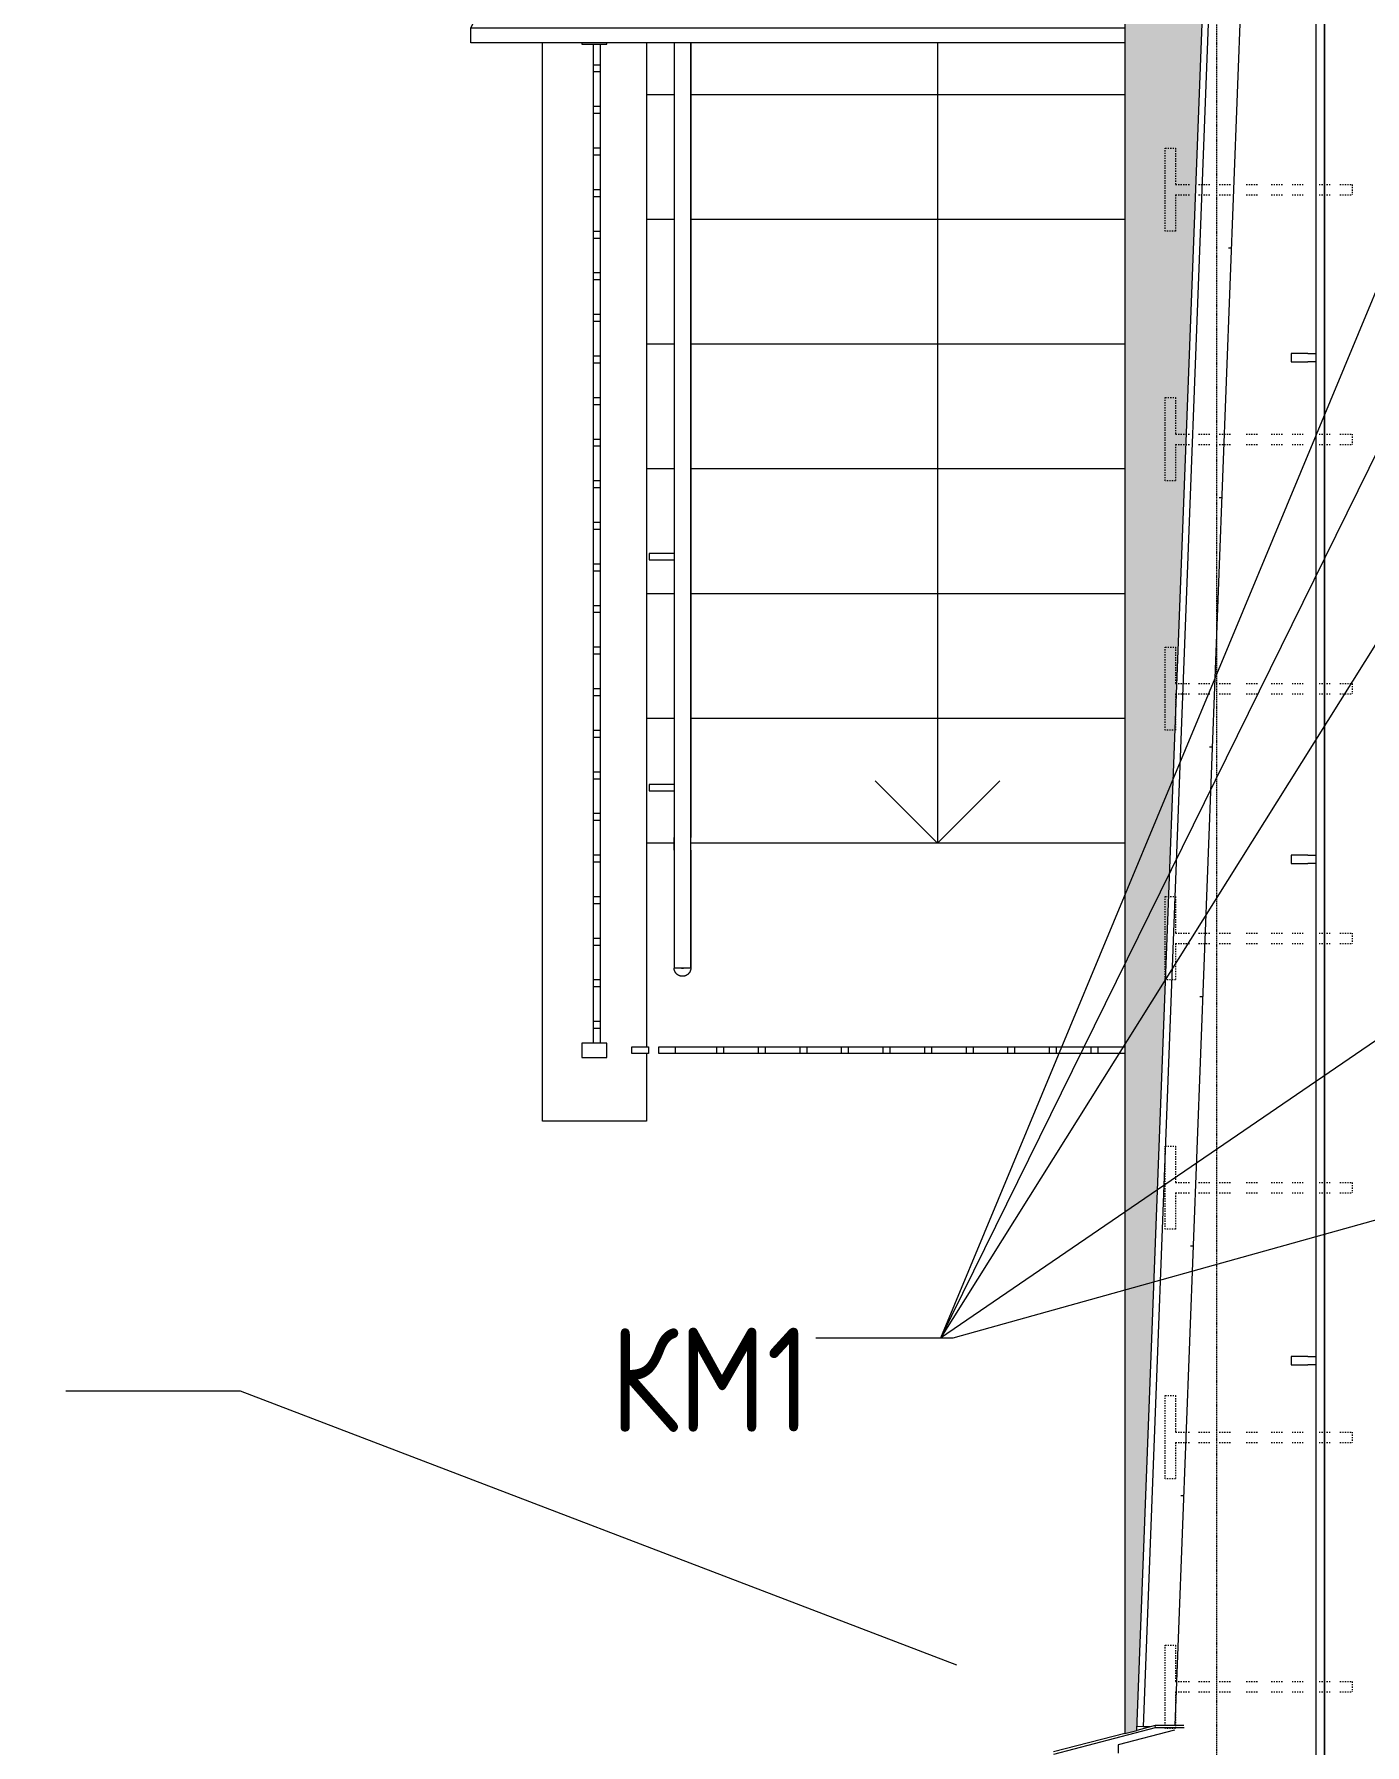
# Model space of a CAD drawing. Header units: millimetres. Extents: x -10178924 to 11692288, y -947381 to 58396.
# Drawn here: x 42409 to 45609, y -536399 to -532286 of the extents above; entities that cross this region are included whole.
import ezdxf

# ---------------------------------------------------------------- set-up
doc = ezdxf.new("R2010")
doc.units = ezdxf.units.MM
doc.linetypes.add('ADSK_Скрыто', pattern=[6, 3, -3])
doc.linetypes.add('ADSK_Штриховая_ш3 п1_5', pattern=[4.5, 3, -1.5])
for name, color, linetype, lineweight in [('Аннотация', 7, 'Continuous', 18), ('Антураж', 7, 'Continuous', 18), ('Крыша штриховка', 7, 'Continuous', 9), ('Лестницы', 7, 'Continuous', 9), ('Марки', 7, 'Continuous', 20), ('Обобщенные модели', 7, 'Continuous', 18), ('Ограждение', 7, 'Continuous', 9), ('Стены внутренние', 7, 'Continuous', 18), ('Стрелки вверх', 7, 'Continuous', 18), ('Узлы', 7, 'Continuous', 18)]:
    doc.layers.add(name, color=color, linetype=linetype, lineweight=lineweight)
doc.layers.add('Линии', color=7, linetype='Continuous', lineweight=9, true_color=0x00a600)
doc.styles.add('GOST Common_4', font='GOST_Common.ttf', dxfattribs={"width": 0.9, "height": 200})

# ---------------------------------------------------------------- blocks, each defined once
blk = doc.blocks.new('Ограждение 6 - Ограждение 1-1952564-План кровли АР')
at = {"layer": 'Ограждение'}
for p, q in [((43725.5, 32217.2), (43725.5, 32213.8)), ((43725.5, 32213.8), (43785.5, 32213.8)), ((43753.9, 32163.8), (43753.9, 32213.8)), ((43769.9, 32213.8), (43769.9, 32163.8)), ((43785.5, 32213.8), (43785.5, 32217.2)), ((43753.9, 32147.8), (43753.9, 32163.8)), ((43769.9, 32163.8), (43753.9, 32163.8)), ((43769.9, 32147.8), (43753.9, 32147.8)), ((43753.9, 32063.8), (43753.9, 32147.8)), ((43769.9, 32163.8), (43769.9, 32147.8)), ((43769.9, 32147.8), (43769.9, 32063.8)), ((43753.9, 32047.8), (43753.9, 32063.8)), ((43769.9, 32063.8), (43753.9, 32063.8)), ((43753.9, 32047.8), (43769.9, 32047.8)), ((43753.9, 31963.8), (43753.9, 32047.8)), ((43769.9, 32063.8), (43769.9, 32047.8)), ((43769.9, 32047.8), (43769.9, 31963.8)), ((43753.9, 31947.8), (43753.9, 31963.8)), ((43769.9, 31963.8), (43753.9, 31963.8)), ((43769.9, 31963.8), (43769.9, 31947.8)), ((43753.9, 31947.8), (43769.9, 31947.8)), ((43753.9, 31863.8), (43753.9, 31947.8)), ((43769.9, 31947.8), (43769.9, 31863.8)), ((43753.9, 31847.8), (43753.9, 31863.8)), ((43769.9, 31863.8), (43753.9, 31863.8)), ((43753.9, 31847.8), (43769.9, 31847.8)), ((43753.9, 31763.8), (43753.9, 31847.8)), ((43769.9, 31863.8), (43769.9, 31847.8)), ((43769.9, 31847.8), (43769.9, 31763.8)), ((43753.9, 31747.8), (43753.9, 31763.8)), ((43769.9, 31763.8), (43753.9, 31763.8)), ((43769.9, 31763.8), (43769.9, 31747.8)), ((43753.9, 31747.8), (43769.9, 31747.8)), ((43753.9, 31663.8), (43753.9, 31747.8)), ((43769.9, 31747.8), (43769.9, 31663.8)), ((43753.9, 31647.8), (43753.9, 31663.8)), ((43769.9, 31663.8), (43753.9, 31663.8)), ((43753.9, 31647.8), (43769.9, 31647.8)), ((43753.9, 31563.8), (43753.9, 31647.8)), ((43769.9, 31663.8), (43769.9, 31647.8)), ((43769.9, 31647.8), (43769.9, 31563.8)), ((43753.9, 31547.8), (43753.9, 31563.8)), ((43769.9, 31563.8), (43753.9, 31563.8)), ((43769.9, 31563.8), (43769.9, 31547.8)), ((43753.9, 31547.8), (43769.9, 31547.8)), ((43753.9, 31463.8), (43753.9, 31547.8)), ((43769.9, 31547.8), (43769.9, 31463.8)), ((43753.9, 31447.8), (43753.9, 31463.8)), ((43769.9, 31463.8), (43753.9, 31463.8)), ((43753.9, 31447.8), (43769.9, 31447.8)), ((43753.9, 31363.8), (43753.9, 31447.8)), ((43769.9, 31463.8), (43769.9, 31447.8)), ((43769.9, 31447.8), (43769.9, 31363.8)), ((43753.9, 31347.8), (43753.9, 31363.8)), ((43769.9, 31363.8), (43753.9, 31363.8)), ((43753.9, 31347.8), (43769.9, 31347.8)), ((43753.9, 31263.8), (43753.9, 31347.8)), ((43769.9, 31363.8), (43769.9, 31347.8)), ((43769.9, 31347.8), (43769.9, 31263.8)), ((43753.9, 31247.8), (43753.9, 31263.8)), ((43769.9, 31263.8), (43753.9, 31263.8)), ((43769.9, 31263.8), (43769.9, 31247.8)), ((43753.9, 31247.8), (43769.9, 31247.8)), ((43753.9, 31163.8), (43753.9, 31247.8)), ((43769.9, 31247.8), (43769.9, 31163.8)), ((43753.9, 31147.8), (43753.9, 31163.8)), ((43769.9, 31163.8), (43753.9, 31163.8)), ((43753.9, 31147.8), (43769.9, 31147.8)), ((43753.9, 31063.8), (43753.9, 31147.8)), ((43769.9, 31163.8), (43769.9, 31147.8)), ((43769.9, 31147.8), (43769.9, 31063.8)), ((43753.9, 31047.8), (43753.9, 31063.8)), ((43769.9, 31063.8), (43753.9, 31063.8)), ((43769.9, 31063.8), (43769.9, 31047.8)), ((43753.9, 31047.8), (43769.9, 31047.8)), ((43753.9, 30963.8), (43753.9, 31047.8)), ((43769.9, 31047.8), (43769.9, 30963.8)), ((43753.9, 30947.8), (43753.9, 30963.8)), ((43769.9, 30963.8), (43753.9, 30963.8)), ((43753.9, 30947.8), (43769.9, 30947.8)), ((43753.9, 30863.8), (43753.9, 30947.8)), ((43769.9, 30963.8), (43769.9, 30947.8)), ((43769.9, 30947.8), (43769.9, 30863.8)), ((43753.9, 30847.8), (43753.9, 30863.8)), ((43769.9, 30863.8), (43753.9, 30863.8)), ((43769.9, 30863.8), (43769.9, 30847.8)), ((43753.9, 30847.8), (43769.9, 30847.8)), ((43753.9, 30763.8), (43753.9, 30847.8)), ((43769.9, 30847.8), (43769.9, 30763.8)), ((43753.9, 30747.8), (43753.9, 30763.8)), ((43769.9, 30763.8), (43753.9, 30763.8)), ((43753.9, 30747.8), (43769.9, 30747.8)), ((43753.9, 30663.8), (43753.9, 30747.8)), ((43769.9, 30763.8), (43769.9, 30747.8)), ((43769.9, 30747.8), (43769.9, 30663.8)), ((43753.9, 30647.8), (43753.9, 30663.8)), ((43769.9, 30663.8), (43753.9, 30663.8)), ((43753.9, 30647.8), (43769.9, 30647.8)), ((43753.9, 30563.8), (43753.9, 30647.8)), ((43769.9, 30663.8), (43769.9, 30647.8)), ((43769.9, 30647.8), (43769.9, 30563.8)), ((43753.9, 30547.8), (43753.9, 30563.8)), ((43769.9, 30563.8), (43753.9, 30563.8)), ((43769.9, 30563.8), (43769.9, 30547.8)), ((43753.9, 30547.8), (43769.9, 30547.8)), ((43753.9, 30463.8), (43753.9, 30547.8)), ((43769.9, 30547.8), (43769.9, 30463.8)), ((43753.9, 30447.8), (43753.9, 30463.8)), ((43769.9, 30463.8), (43753.9, 30463.8)), ((43753.9, 30447.8), (43769.9, 30447.8)), ((43753.9, 30363.8), (43753.9, 30447.8)), ((43769.9, 30463.8), (43769.9, 30447.8)), ((43769.9, 30447.8), (43769.9, 30363.8)), ((43753.9, 30347.8), (43753.9, 30363.8)), ((43769.9, 30363.8), (43753.9, 30363.8)), ((43769.9, 30363.8), (43769.9, 30347.8)), ((43753.9, 30347.8), (43769.9, 30347.8)), ((43753.9, 30263.8), (43753.9, 30347.8)), ((43769.9, 30347.8), (43769.9, 30263.8)), ((43753.9, 30247.8), (43753.9, 30263.8)), ((43769.9, 30263.8), (43753.9, 30263.8)), ((43753.9, 30247.8), (43769.9, 30247.8)), ((43753.9, 30163.8), (43753.9, 30247.8)), ((43769.9, 30263.8), (43769.9, 30247.8)), ((43769.9, 30247.8), (43769.9, 30163.8)), ((43753.9, 30147.8), (43753.9, 30163.8)), ((43769.9, 30163.8), (43753.9, 30163.8)), ((43769.9, 30163.8), (43769.9, 30147.8)), ((43753.9, 30147.8), (43769.9, 30147.8)), ((43753.9, 30063.8), (43753.9, 30147.8)), ((43769.9, 30147.8), (43769.9, 30063.8)), ((43753.9, 30047.8), (43753.9, 30063.8)), ((43769.9, 30063.8), (43753.9, 30063.8)), ((43753.9, 30047.8), (43769.9, 30047.8)), ((43753.9, 29963.8), (43753.9, 30047.8)), ((43769.9, 30063.8), (43769.9, 30047.8)), ((43769.9, 30047.8), (43769.9, 29963.8)), ((43753.9, 29947.8), (43753.9, 29963.8)), ((43769.9, 29963.8), (43753.9, 29963.8)), ((43753.9, 29947.8), (43769.9, 29947.8)), ((43753.9, 29863.8), (43753.9, 29947.8)), ((43769.9, 29963.8), (43769.9, 29947.8)), ((43769.9, 29947.8), (43769.9, 29863.8)), ((43753.9, 29847.8), (43753.9, 29863.8)), ((43769.9, 29863.8), (43753.9, 29863.8)), ((43769.9, 29863.8), (43769.9, 29847.8)), ((43753.9, 29847.8), (43769.9, 29847.8)), ((43753.9, 29811.6), (43753.9, 29847.8)), ((43769.9, 29847.8), (43769.9, 29811.6)), ((43725.5, 29811.6), (43725.5, 29777.2)), ((43785.5, 29811.6), (43725.5, 29811.6)), ((43785.5, 29777.2), (43785.5, 29811.6)), ((43845.9, 29802.6), (43885.9, 29802.6)), ((43845.9, 29786.6), (43845.9, 29802.6)), ((43885.9, 29786.6), (43845.9, 29786.6)), ((43885.9, 29802.6), (43885.9, 29786.6)), ((43910.5, 29802.6), (43950.5, 29802.6)), ((43910.5, 29786.6), (43910.5, 29802.6)), ((43950.5, 29786.6), (43910.5, 29786.6)), ((43950.5, 29802.6), (43950.5, 29786.6)), ((43950.5, 29802.6), (44050.5, 29802.6)), ((44050.5, 29786.6), (43950.5, 29786.6)), ((44050.5, 29802.6), (44066.5, 29802.6)), ((44050.5, 29786.6), (44050.5, 29802.6)), ((44066.5, 29786.6), (44050.5, 29786.6)), ((44066.5, 29802.6), (44066.5, 29786.6)), ((44066.5, 29802.6), (44150.5, 29802.6)), ((44150.5, 29786.6), (44066.5, 29786.6)), ((44150.5, 29802.6), (44166.5, 29802.6)), ((44150.5, 29786.6), (44150.5, 29802.6)), ((44166.5, 29786.6), (44150.5, 29786.6)), ((44166.5, 29802.6), (44166.5, 29786.6)), ((44166.5, 29802.6), (44250.5, 29802.6)), ((44250.5, 29786.6), (44166.5, 29786.6)), ((44250.5, 29802.6), (44266.5, 29802.6)), ((44250.5, 29786.6), (44250.5, 29802.6)), ((44266.5, 29786.6), (44250.5, 29786.6)), ((44266.5, 29802.6), (44266.5, 29786.6)), ((44266.5, 29802.6), (44350.5, 29802.6)), ((44350.5, 29786.6), (44266.5, 29786.6)), ((44350.5, 29802.6), (44366.5, 29802.6)), ((44350.5, 29786.6), (44350.5, 29802.6)), ((44366.5, 29786.6), (44350.5, 29786.6)), ((44366.5, 29802.6), (44366.5, 29786.6)), ((44366.5, 29802.6), (44450.5, 29802.6)), ((44450.5, 29786.6), (44366.5, 29786.6)), ((44450.5, 29802.6), (44466.5, 29802.6)), ((44450.5, 29786.6), (44450.5, 29802.6)), ((44466.5, 29786.6), (44450.5, 29786.6)), ((44466.5, 29802.6), (44466.5, 29786.6)), ((44466.5, 29802.6), (44550.5, 29802.6)), ((44550.5, 29786.6), (44466.5, 29786.6)), ((44550.5, 29802.6), (44566.5, 29802.6)), ((44550.5, 29786.6), (44550.5, 29802.6)), ((44566.5, 29786.6), (44550.5, 29786.6)), ((44566.5, 29802.6), (44566.5, 29786.6)), ((44566.5, 29802.6), (44650.5, 29802.6)), ((44650.5, 29786.6), (44566.5, 29786.6)), ((44650.5, 29802.6), (44666.5, 29802.6)), ((44650.5, 29786.6), (44650.5, 29802.6)), ((44666.5, 29786.6), (44650.5, 29786.6)), ((44666.5, 29802.6), (44666.5, 29786.6)), ((44666.5, 29802.6), (44750.5, 29802.6)), ((44750.5, 29786.6), (44666.5, 29786.6)), ((44750.5, 29802.6), (44766.5, 29802.6)), ((44750.5, 29786.6), (44750.5, 29802.6)), ((44766.5, 29786.6), (44750.5, 29786.6)), ((44766.5, 29802.6), (44766.5, 29786.6)), ((44766.5, 29802.6), (44850.5, 29802.6)), ((44850.5, 29786.6), (44766.5, 29786.6)), ((44850.5, 29802.6), (44866.5, 29802.6)), ((44850.5, 29786.6), (44850.5, 29802.6)), ((44866.5, 29786.6), (44850.5, 29786.6)), ((44866.5, 29802.6), (44866.5, 29786.6)), ((44866.5, 29802.6), (44950.5, 29802.6)), ((44950.5, 29786.6), (44866.5, 29786.6)), ((44950.5, 29802.6), (44966.5, 29802.6)), ((44950.5, 29786.6), (44950.5, 29802.6)), ((44966.5, 29786.6), (44950.5, 29786.6)), ((44966.5, 29802.6), (44966.5, 29786.6)), ((44966.5, 29802.6), (45031.9, 29802.6)), ((45031.9, 29786.6), (44966.5, 29786.6)), ((43725.5, 29777.2), (43785.5, 29777.2))]:
    blk.add_line(p, q, dxfattribs=at)
blk = doc.blocks.new('Ограждение - 20 доп поручень 300-1864261-План кровли АР')
at = {"layer": 'Ограждение'}
for p, q in [((-60, 10), (-40, 10)), ((-60, 10), (-60, -10)), ((0, 10), (-40, 10)), ((0, -10), (0, 10)), ((-40, -10), (-60, -10)), ((-40, -10), (0, -10))]:
    blk.add_line(p, q, dxfattribs=at)
blk = doc.blocks.new('Ограждение - Ограждение-2940136-План кровли АР')
at = {"rotation": 180}
for p in [(45431.9, 31460.5), (45431.9, 30254.2), (45431.9, 29048)]:
    blk.add_blockref('Ограждение - 20 доп поручень 300-1864261-План кровли АР', p, dxfattribs=at)
blk = doc.blocks.new('Тип верхнего поручня - Верхний поручень_Внутренний_-2940138-План кровли АР')
at = {"layer": 'Ограждение'}
for p, q in [((45491.9, 20538.2), (45491.9, 38698.2)), ((45511.9, 38698.2), (45511.9, 20528.2))]:
    blk.add_line(p, q, dxfattribs=at)
blk = doc.blocks.new('Тип верхнего поручня - Верхний поручень_Внутренний_-V31-План кровли АР')
at = {"layer": 'Ограждение'}
for p, q in [((45491.9, 20538.2), (45491.9, 38698.2)), ((45511.9, 20528.2), (45511.9, 38698.2))]:
    blk.add_line(p, q, dxfattribs=at)
blk = doc.blocks.new('Roof Cladding - 333x50mm 2-V66-План кровли АР')
at = {"layer": 'Обобщенные модели'}
for p, q in [((43458.9, 32717.3), (43458.9, 32752.3)), ((43458.9, 32752.3), (45031.9, 32752.3)), ((43461.1, 32766.3), (43462.1, 32772.3)), ((43462.1, 32772.3), (45031.9, 32772.3)), ((43466.5, 32700.3), (43458.9, 32717.3)), ((43458.9, 32717.3), (45031.9, 32717.3)), ((43466.5, 32602.6), (43466.5, 32700.3)), ((45031.9, 32700.3), (43466.5, 32700.3)), ((43458.9, 32585.6), (43466.5, 32602.6)), ((43458.9, 32550.6), (43458.9, 32585.6)), ((45031.9, 32585.6), (43458.9, 32585.6)), ((45031.9, 32602.6), (43466.5, 32602.6)), ((43466.5, 32533.6), (43458.9, 32550.6)), ((45031.9, 32550.6), (43458.9, 32550.6)), ((43466.5, 32435.9), (43466.5, 32533.6)), ((45031.9, 32533.6), (43466.5, 32533.6)), ((43458.9, 32418.9), (43466.5, 32435.9)), ((43458.9, 32383.9), (43458.9, 32418.9)), ((45031.9, 32418.9), (43458.9, 32418.9)), ((45031.9, 32435.9), (43466.5, 32435.9)), ((43466.5, 32366.9), (43458.9, 32383.9)), ((45031.9, 32383.9), (43458.9, 32383.9)), ((43466.5, 32269.2), (43466.5, 32366.9)), ((45031.9, 32366.9), (43466.5, 32366.9)), ((43458.9, 32252.2), (43466.5, 32269.2)), ((43458.9, 32217.2), (43458.9, 32252.2)), ((45031.9, 32252.2), (43458.9, 32252.2)), ((45031.9, 32269.2), (43466.5, 32269.2)), ((45031.9, 32217.2), (43458.9, 32217.2))]:
    blk.add_line(p, q, dxfattribs=at)
blk = doc.blocks.new('Антураж 5 - Антураж 5-5657084-План кровли АР')
at = {"layer": 'Антураж'}
for p, q in [((45361.3, 35643.1), (45075.8, 28167.7)), ((45437, 35643.1), (45151.7, 28170.7)), ((45031.9, 28151.9), (44860.1, 28107.3)), ((44861.2, 28102.4), (45105.3, 28165.8)), ((45151.2, 28159.8), (45015.8, 28124.6)), ((45104.3, 28170.7), (45060.5, 28159.3)), ((45075.8, 28167.7), (45060.9, 28168.5)), ((45092.9, 28167.7), (45075.8, 28167.7)), ((45173.5, 28170.7), (45104.3, 28170.7)), ((45105.3, 28165.8), (45104.3, 28170.7)), ((45105.3, 28165.8), (45174.5, 28165.8)), ((45015.8, 28124.6), (45015.8, 28104.8))]:
    blk.add_line(p, q, dxfattribs=at)
blk = doc.blocks.new('Тип перил - Перила_Внутренний_-6957739-План кровли АР')
at = {"layer": 'Ограждение'}
for p, q in [((43947.7, 32217.2), (43947.7, 30293.8)), ((43987.7, 30293.8), (43987.7, 32217.2)), ((43947.7, 30275.6), (43947.7, 29992.5)), ((43987.7, 29992.5), (43987.7, 30275.6)), ((43965.4, 29992.5), (43970, 29992.5))]:
    blk.add_line(p, q, dxfattribs=at)
at = {"layer": 'Ограждение', "flags": 128}
for points in [[(43947.7, 30293.8), (43947.7, 30292.8), (43947.7, 30291.9), (43947.7, 30290.8), (43947.7, 30289.8), (43947.7, 30288.7), (43947.7, 30287.6), (43947.7, 30286.5), (43947.7, 30285.4), (43947.7, 30284.3), (43947.7, 30283.1), (43947.7, 30281.9), (43947.7, 30280.8), (43947.7, 30279.6), (43947.7, 30278.4), (43947.7, 30277.2), (43947.7, 30276), (43947.7, 30275.6)], [(43987.7, 30275.6), (43987.7, 30276.8), (43987.7, 30278), (43987.7, 30279.2), (43987.7, 30280.3), (43987.7, 30281.5), (43987.7, 30282.7), (43987.7, 30283.9), (43987.7, 30285), (43987.7, 30286.1), (43987.7, 30287.2), (43987.7, 30288.3), (43987.7, 30289.4), (43987.7, 30290.5), (43987.7, 30291.5), (43987.7, 30292.5), (43987.7, 30293.5), (43987.7, 30293.8)]]:
    blk.add_lwpolyline(points, dxfattribs=at)
blk = doc.blocks.new('Тип перил - D40-16087-План кровли АР')
at = {"layer": 'Ограждение', "flags": 128}
for points in [[(0, 20), (0.8, 20), (1.6, 19.9), (2.4, 19.9), (3.2, 19.7), (4, 19.6), (4.8, 19.4), (5.5, 19.2), (6.3, 19), (7, 18.7), (7.8, 18.4), (8.5, 18.1), (9.2, 17.7), (9.9, 17.4), (10.6, 16.9), (11.3, 16.5), (11.9, 16), (12.6, 15.6), (13.2, 15), (13.8, 14.5), (14.3, 13.9), (14.9, 13.3), (15.4, 12.7), (15.9, 12.1), (16.4, 11.5), (16.8, 10.8), (17.2, 10.1), (17.6, 9.4), (18, 8.7), (18.3, 8), (18.6, 7.2), (18.9, 6.5), (19.2, 5.7), (19.4, 5), (19.6, 4.2), (19.7, 3.4), (19.8, 2.6), (19.9, 1.8), (20, 1), (20, 0.2), (20, 0)], [(20, 0), (20, -0.8), (19.9, -1.6), (19.9, -2.4), (19.7, -3.2), (19.6, -4), (19.4, -4.8), (19.2, -5.5), (19, -6.3), (18.7, -7), (18.4, -7.8), (18.1, -8.5), (17.7, -9.2), (17.4, -9.9), (16.9, -10.6), (16.5, -11.3), (16, -11.9), (15.6, -12.6), (15, -13.2), (14.5, -13.8), (13.9, -14.3), (13.3, -14.9), (12.7, -15.4), (12.1, -15.9), (11.5, -16.4), (10.8, -16.8), (10.1, -17.2), (9.4, -17.6), (8.7, -18), (8, -18.3), (7.2, -18.6), (6.5, -18.9), (5.7, -19.2), (5, -19.4), (4.2, -19.6), (3.4, -19.7), (2.6, -19.8), (1.8, -19.9), (1, -20), (0.2, -20), (0, -20)]]:
    blk.add_lwpolyline(points, dxfattribs=at)
blk = doc.blocks.new('Тип перил - Перила_Внутренний_-V102-План кровли АР')
at = {"layer": 'Ограждение'}
for p, q in [((43947.7, 32217.2), (43947.7, 30306)), ((43987.7, 32217.2), (43987.7, 30306)), ((43947.7, 30275.6), (43947.7, 30306)), ((43947.7, 30275.6), (43947.7, 29992.5)), ((43987.7, 30275.6), (43987.7, 30306)), ((43987.7, 30275.6), (43987.7, 29992.5)), ((43987.7, 29992.5), (43947.7, 29992.5))]:
    blk.add_line(p, q, dxfattribs=at)
blk = doc.blocks.new('ADSK_Ограждение_Опоры_Г_образная - D15 высота60 консоль80-16089-План кровли АР')
at = {"layer": 'Ограждение'}
for p, q in [((-7.5, 80), (-7.5, 20)), ((0, 80), (-7.5, 80)), ((7.5, 80), (0, 80)), ((7.5, 20), (7.5, 80))]:
    blk.add_line(p, q, dxfattribs=at)
blk = doc.blocks.new('Кровля')
at = {"layer": 'Крыша штриховка'}
h = blk.add_hatch(dxfattribs=at)
h.set_pattern_fill('FP_26', color=256, style=0, pattern_type=2)
h.set_pattern_definition([(0, (10149.95, 0), (0, 600), [])])
h.paths.add_polyline_path([(50445.1, 13616.2), (50445.1, 28998.9), (50422.8, 28998.9), (50422.8, 13648.2)])
h.paths.add_polyline_path([(50337, 13771), (50337, 28998.9), (50104.5, 28998.9), (50104.5, 30398.9), (50337, 30398.9), (50337, 38618.7), (50388.4, 38618.7), (46293.6, 42523), (46410, 39476.8), (47180.4, 39476.3), (47182.9, 39472.4), (47182.9, 39450.4), (47178.5, 39446.8), (47050.3, 39446.8), (47050.3, 39023), (47027.3, 39023), (47027.3, 39446.8), (46694.4, 39446.8), (46694.4, 39023), (46671.4, 39023), (46671.4, 39446.8), (46411.1, 39446.8), (46427.3, 39022.4), (47180.4, 39021.9), (47182.9, 39018.8), (47182.9, 38996), (47178.5, 38992.4), (46428.5, 38992.4), (46446.3, 38524.7), (47985.3, 38524.7), (47985.3, 39444.6), (48379.4, 39444.6), (48379.4, 38524.7), (48641.7, 38524.7), (48641.7, 39444.6), (49035.8, 39444.6), (49035.8, 38044.6), (48823.1, 38044.6), (48822.4, 34256), (47001.5, 34256), (47001.5, 32933.2), (46607.4, 32933.2), (46607.4, 34256), (46503.4, 34256), (46437.7, 32535), (49329.1, 32535), (49329.1, 30515), (46394.7, 30515), (46394.7, 29513.3), (46322.3, 29513.3), (46310.1, 29195.8), (46545.3, 29195.8), (46545.3, 30398.9), (46939.5, 30398.9), (46939.5, 29195.8), (47156.4, 29195.8), (47156.4, 30398.9), (47550.5, 30398.9), (47550.5, 29195.8), (47804.3, 29195.8), (47804.3, 30398.9), (48198.4, 30398.9), (48198.4, 29195.8), (48419.1, 29195.8), (48419.1, 30398.9), (48813.2, 30398.9), (48813.2, 29195.8), (49072.1, 29195.8), (49072.1, 30332), (49466.2, 30332), (49466.2, 28932), (49153.6, 28932), (49152.9, 22099.5), (46490.2, 22099.5), (46599.2, 19245.6), (46596.8, 19245.6), (46510.4, 19250.8), (50313.4, 13804.7)])
h.paths.add_polyline_path([(48169.6, 20770), (47066.7, 20770), (47066.7, 21869.8), (48169.6, 21869.8), (48169.6, 21282)])
h.paths.add_polyline_path([(45420, 20812.3), (45151, 27843.9), (45104.3, 27843.9), (45060.3, 27854.9), (45060.9, 27840.8), (45078.7, 27841.6), (45145.1, 27841.4), (45413.2, 20822), (45419.2, 20813.5)])
h.paths.add_polyline_path([(50196.7, 21550.5), (48565.6, 21551), (48562.4, 21554.9), (48560.5, 21561.6), (48560.5, 21569.4), (48562.4, 21576.1), (48565.6, 21580), (48567.4, 21580.5), (48628.5, 21580.5), (48628.5, 22005), (48565.6, 22005.5), (48562.4, 22009.3), (48560.5, 22016.1), (48560.5, 22023.8), (48562.4, 22030.6), (48565.6, 22034.4), (48567.4, 22035), (50203.6, 22034.4), (50206.8, 22030.6), (50208.9, 22019.9), (50206.8, 22009.3), (50201.7, 22005), (50073.5, 22005), (50073.5, 21581.1), (50050.5, 21581.1), (50050.5, 22005), (49717.6, 22005), (49717.6, 21581.1), (49694.6, 21581.1), (49694.6, 22005), (49361.8, 22005), (49361.8, 21581.1), (49338.8, 21581.1), (49338.8, 22005), (49005.9, 22005), (49005.9, 21582), (48982.9, 21582), (48982.9, 22005), (48651.5, 22005), (48651.5, 21580.5), (50203.6, 21580), (50206.8, 21576.1), (50208.9, 21565.5), (50206.8, 21554.9), (50201.7, 21550.5), (50198.1, 21550.5)])
h.paths.add_polyline_path([(49415.1, 26660), (49410.9, 26660.4), (49410.9, 28046.6), (50279.6, 28046.6), (50279.6, 26660), (49776.5, 26660)])
h.paths.add_polyline_path([(45060.5, 28159.3), (45092.9, 28167.7), (45060.9, 28168.5), (45060.5, 28159.8)])
h.paths.add_polyline_path([(45151.7, 28170.7), (45437, 35643.4), (45286.9, 39575.5), (45286.9, 39545), (45281.6, 39545), (45430.6, 35643.1), (45145.3, 28170.7), (45151.2, 28170.7)])
h.paths.add_polyline_path([(49946, 28932), (49704.7, 28932), (49704.7, 30332), (50098.9, 30332), (50098.9, 28932), (49957.1, 28932)])
h.paths.add_polyline_path([(50445.1, 30398.9), (50445.1, 38564.7), (50422.8, 38586), (50422.8, 30398.9)])
h.paths.add_polyline_path([(46381.9, 30913.3), (46381.9, 30914), (46380.2, 30913.3)])
h.paths.add_polyline_path([(47558.2, 32831.5), (47284.6, 32831.5), (47284.6, 34030), (48477.1, 34030), (48477.1, 32831.5), (47608.3, 32831.5)])
h.paths.add_polyline_path([(45060.9, 37345), (45281.3, 37345), (45252.7, 38095), (45031.9, 38095), (45031.9, 37345)])
h.paths.add_polyline_path([(47763.1, 38544.6), (47398.4, 38544.6), (47398.4, 39944.6), (47792.5, 39944.6), (47792.5, 38544.6), (47764.8, 38544.6)])
h.paths.add_polyline_path([(45281.2, 39595), (45286.1, 39595), (45151.1, 43118.1), (45145.2, 43117.9), (45279.7, 39595)])
h.paths.add_polyline_path([(45067.7, 43118), (45078.7, 43118.4), (45103, 43118.4), (45067.3, 43127.7), (45067.6, 43118.1)])
h.paths.add_polyline_path([(45176.8, 43440.6), (45181.9, 43442), (45215.3, 43551.1), (45209.9, 43556.2), (45175.9, 43444.9), (45176.5, 43442)])
at = {"layer": 'Узлы', "true_color": 0xffffff}
h = blk.add_hatch(color=7, dxfattribs=at)
h.paths.add_polyline_path([(41826.4, -521.9), (49650.9, -521.9), (49650.9, 475.1), (49562.8, 474), (49503.2, -470.6), (45149.2, -323.1), (41142.1, -458.2), (41079.8, -77.1), (41079.8, -521.9), (41465, -521.9)])
h.paths.add_polyline_path([(-453.6, -388.9), (8078.1, -388.9), (8077.3, -26.3), (7973.5, -276.8), (3655.9, -146.8), (-674.6, -298.6), (-736.9, 259.3), (-736.9, -388.9)])
h.paths.add_polyline_path([(41079.8, 177.9), (41097.9, 182.8), (41188.3, 1719.8), (35856.5, 1526.9), (35850.1, 1488.2), (41079.8, 1488.2), (41079.8, 182)])
h.paths.add_polyline_path([(8078.1, 312.2), (8078.1, 1488.2), (12889.9, 1488.2), (12882.6, 1527), (8005.2, 1701.9), (8062.3, 316.3)])
h.paths.add_polyline_path([(-736.9, 502.7), (-468.8, 8048.7), (-6523.1, 7837.4), (-6529.6, 7798.6), (-736.9, 7798.6), (-736.9, 522.8)])
h.paths.add_polyline_path([(49650.9, 797.5), (49650.9, 7859.4), (55891.9, 7859.4), (55891.9, 8470.8), (55881.1, 8467.5), (55687, 7999.8), (49350.5, 8221), (49618.7, 803.5), (49632.8, 802.6), (49650.1, 797.7)])
h.paths.add_polyline_path([(16530.7, 1488.2), (35571.8, 1488.2), (35566.4, 1520.3), (29060, 1756.5), (29059.6, 1633.4), (19380, 1633.4), (19380, 1744.1), (13174.7, 1526.9), (13168.2, 1488.2), (15807.9, 1488.2)])
h.paths.add_polyline_path([(-7227.8, 7798.6), (-6807.9, 7798.6), (-6813, 7829.1), (-7122.5, 7899.2), (-6947.6, 14171.4), (-7182.5, 20168.5), (-7227.8, 20180.1), (-7227.8, 7899.2)])
h.paths.add_polyline_path([(55891.9, 8773.7), (55891.9, 16804.8), (55861.4, 16796.7), (55713, 12784.8), (55861.2, 8781.6), (55864.6, 8780.7)])
h.paths.add_polyline_path([(24355.3, 13320.2), (32597, 13639), (32606.4, 13678.1), (16107.8, 13678.1), (16117.8, 13638.2), (24355.3, 13320.2)])
h.paths.add_polyline_path([(10664.9, 13409.4), (15825, 13609.8), (15841.3, 13678.1), (11105, 13678.1), (11105, 21012.5), (10508.5, 21012), (10529.1, 20925.4), (10923.6, 20798), (10667.1, 13472.9)])
h.paths.add_polyline_path([(38181.7, 13414.1), (37897.5, 20847.2), (38471.4, 21009.5), (38481.1, 21051.3), (37706.7, 21051.3), (37706.7, 13678.1), (32878, 13678.1), (32887.7, 13637.6), (38174.9, 13414.4)])
h.paths.add_polyline_path([(55891.9, 17107.6), (55891.9, 32796.3), (55861.3, 32788.2), (55572.3, 24949.4), (55861.2, 17115.6), (55864.6, 17114.7)])
h.paths.add_polyline_path([(-7227.8, 20474.6), (-7182.8, 20486.1), (-6960.1, 26174.2), (-7182.6, 31854.5), (-7227.8, 31866), (-7227.8, 20478.7)])
h.paths.add_polyline_path([(45338.1, 20583.1), (45060.3, 27855.3), (45031.9, 27862.7), (45031.9, 21051.3), (38748.9, 21051.3), (38758.7, 21008.8), (45143.6, 20595.7)])
h.paths.add_polyline_path([(3392.9, 20705.4), (10228.7, 20955.9), (10241.6, 21012.5), (3737.3, 21012.5), (3737.3, 28192.7), (3693.8, 28181.5), (3395.2, 20761.3)])
h.paths.add_polyline_path([(45031.9, 28151.9), (45060.5, 28159.8), (45349.7, 35731.9), (45288.1, 37345), (45031.9, 37345), (45031.9, 28159.8)])
h.paths.add_polyline_path([(3737.3, 28469.4), (3737.3, 42947.5), (3702.4, 42938.6), (3419.3, 35707.7), (3702.4, 28478.4), (3736.8, 28469.6)])
h.paths.add_polyline_path([(-7227.8, 32160.5), (-7192.2, 32169.6), (-7003.4, 37563.7), (-7192, 42951.9), (-7227.8, 42961.1), (-7227.8, 32164.6)])
h.paths.add_polyline_path([(55891.9, 33099.2), (55891.9, 43246.9), (55860, 43238.6), (55675.4, 38159.5), (55861.2, 33107.2), (55864.6, 33106.3)])
h.paths.add_polyline_path([(45071.8, 38095), (45259.5, 38095), (45067.3, 43127.7), (45031.9, 43136.9), (45031.9, 38095), (45070, 38095)])
h.paths.add_polyline_path([(3737.3, 43224.3), (3737.3, 43716.6), (-7227.8, 43716.6), (-7227.8, 43255.6), (-7191.7, 43264.8), (-7067.6, 43609), (-1846.2, 43421.7), (3578, 43616.1), (3702.1, 43233.3), (3736.9, 43224.4)])
h.paths.add_polyline_path([(45031.9, 43426.1), (45104.3, 43444.9), (45207, 43781.1), (50463, 43599.1), (55714, 43781), (55835.6, 43550.7), (55891.9, 43536.1), (55891.9, 43898.8), (45031.9, 43898.8), (45031.9, 43440)])
at = {"layer": 'Аннотация', "lineweight": 9}
for p, q in [((42484.5, 28974.9), (42484.7, 28974.9)), ((42904.5, 28974.9), (42484.5, 28974.9)), ((44627.6, 28316), (42904.5, 28974.9))]:
    blk.add_line(p, q, dxfattribs=at)
at = {"layer": 'Лестницы'}
for p, q in [((43947.7, 32092.5), (43880.8, 32092.5)), ((43947.7, 32092.5), (43880.8, 32092.5)), ((45031.9, 32092.5), (43987.7, 32092.5)), ((45031.9, 32092.5), (43987.7, 32092.5)), ((43947.7, 31792.5), (43880.8, 31792.5)), ((43947.7, 31792.5), (43880.8, 31792.5)), ((45031.9, 31792.5), (43987.7, 31792.5)), ((45031.9, 31792.5), (43987.7, 31792.5)), ((43947.7, 31492.5), (43880.8, 31492.5)), ((43947.7, 31492.5), (43880.8, 31492.5)), ((45031.9, 31492.5), (43987.7, 31492.5)), ((45031.9, 31492.5), (43987.7, 31492.5)), ((43947.7, 31192.5), (43880.8, 31192.5)), ((43947.7, 31192.5), (43880.8, 31192.5)), ((45031.9, 31192.5), (43987.7, 31192.5)), ((45031.9, 31192.5), (43987.7, 31192.5)), ((43947.7, 30892.5), (43880.8, 30892.5)), ((43947.7, 30892.5), (43880.8, 30892.5)), ((45031.9, 30892.5), (43987.7, 30892.5)), ((45031.9, 30892.5), (43987.7, 30892.5)), ((43947.7, 30592.5), (43880.8, 30592.5)), ((43947.7, 30592.5), (43880.8, 30592.5)), ((45031.9, 30592.5), (43987.7, 30592.5)), ((45031.9, 30592.5), (43987.7, 30592.5)), ((43948.3, 30292.5), (43880.8, 30292.5)), ((45031.9, 30292.5), (43987.6, 30292.5))]:
    blk.add_line(p, q, dxfattribs=at)
at = {"layer": 'Линии', "color": 7, "linetype": 'ADSK_Штриховая_ш3 п1_5'}
blk.add_line((45251.9, 43658.8), (45251.9, 20781.3), dxfattribs=at)
at = {"layer": 'Линии', "color": 7}
for p, q in [((45031.9, 37345), (45031.9, 28151.9)), ((45060.5, 28159.3), (45349.7, 35731.9)), ((45031.9, 28151.9), (45060.5, 28159.3))]:
    blk.add_line(p, q, dxfattribs=at)
at = {"layer": 'Линии', "color": 7, "linetype": 'ADSK_Скрыто'}
for p, q in [((45128.7, 31764.1), (45128.7, 31964.1)), ((45128.7, 31964.1), (45153.7, 31964.1)), ((45153.7, 31964.1), (45153.7, 31876.6)), ((45153.7, 31876.6), (45188.7, 31876.6)), ((45153.7, 31851.6), (45153.7, 31764.1)), ((45153.7, 31851.6), (45188.7, 31851.6)), ((45208.7, 31876.6), (45238.7, 31876.6)), ((45208.7, 31851.6), (45238.7, 31851.6)), ((45258.7, 31876.6), (45288.7, 31876.6)), ((45258.7, 31851.6), (45288.7, 31851.6)), ((45323.7, 31876.6), (45353.7, 31876.6)), ((45323.7, 31851.6), (45353.7, 31851.6)), ((45383.7, 31876.6), (45413.7, 31876.6)), ((45383.7, 31851.6), (45413.7, 31851.6)), ((45433.7, 31876.6), (45463.7, 31876.6)), ((45433.7, 31851.6), (45463.7, 31851.6)), ((45498.7, 31876.6), (45528.7, 31876.6)), ((45498.7, 31851.6), (45528.7, 31851.6)), ((45548.7, 31876.6), (45578.7, 31876.6)), ((45548.7, 31851.6), (45578.7, 31851.6)), ((45578.7, 31876.6), (45578.7, 31851.6)), ((45153.7, 31764.1), (45128.7, 31764.1)), ((45128.7, 31164.1), (45128.7, 31364.1)), ((45128.7, 31364.1), (45153.7, 31364.1)), ((45153.7, 31364.1), (45153.7, 31276.6)), ((45153.7, 31276.6), (45188.7, 31276.6)), ((45208.7, 31276.6), (45238.7, 31276.6)), ((45258.7, 31276.6), (45288.7, 31276.6)), ((45323.7, 31276.6), (45353.7, 31276.6)), ((45383.7, 31276.6), (45413.7, 31276.6)), ((45433.7, 31276.6), (45463.7, 31276.6)), ((45498.7, 31276.6), (45528.7, 31276.6)), ((45548.7, 31276.6), (45578.7, 31276.6)), ((45578.7, 31276.6), (45578.7, 31251.6)), ((45153.7, 31251.6), (45153.7, 31164.1)), ((45153.7, 31251.6), (45188.7, 31251.6)), ((45208.7, 31251.6), (45238.7, 31251.6)), ((45258.7, 31251.6), (45288.7, 31251.6)), ((45323.7, 31251.6), (45353.7, 31251.6)), ((45383.7, 31251.6), (45413.7, 31251.6)), ((45433.7, 31251.6), (45463.7, 31251.6)), ((45498.7, 31251.6), (45528.7, 31251.6)), ((45548.7, 31251.6), (45578.7, 31251.6)), ((45153.7, 31164.1), (45128.7, 31164.1)), ((45128.7, 30564.1), (45128.7, 30764.1)), ((45128.7, 30764.1), (45153.7, 30764.1)), ((45153.7, 30764.1), (45153.7, 30676.6)), ((45153.7, 30676.6), (45188.7, 30676.6)), ((45153.7, 30651.6), (45153.7, 30564.1)), ((45153.7, 30651.6), (45188.7, 30651.6)), ((45208.7, 30676.6), (45238.7, 30676.6)), ((45208.7, 30651.6), (45238.7, 30651.6)), ((45258.7, 30676.6), (45288.7, 30676.6)), ((45258.7, 30651.6), (45288.7, 30651.6)), ((45323.7, 30676.6), (45353.7, 30676.6)), ((45323.7, 30651.6), (45353.7, 30651.6)), ((45383.7, 30676.6), (45413.7, 30676.6)), ((45383.7, 30651.6), (45413.7, 30651.6)), ((45433.7, 30676.6), (45463.7, 30676.6)), ((45433.7, 30651.6), (45463.7, 30651.6)), ((45498.7, 30676.6), (45528.7, 30676.6)), ((45498.7, 30651.6), (45528.7, 30651.6)), ((45548.7, 30676.6), (45578.7, 30676.6)), ((45548.7, 30651.6), (45578.7, 30651.6)), ((45578.7, 30676.6), (45578.7, 30651.6)), ((45153.7, 30564.1), (45128.7, 30564.1)), ((45128.7, 29964.1), (45128.7, 30164.1)), ((45128.7, 30164.1), (45153.7, 30164.1)), ((45153.7, 30164.1), (45153.7, 30076.6)), ((45153.7, 30076.6), (45188.7, 30076.6)), ((45208.7, 30076.6), (45238.7, 30076.6)), ((45258.7, 30076.6), (45288.7, 30076.6)), ((45323.7, 30076.6), (45353.7, 30076.6)), ((45383.7, 30076.6), (45413.7, 30076.6)), ((45433.7, 30076.6), (45463.7, 30076.6)), ((45498.7, 30076.6), (45528.7, 30076.6)), ((45548.7, 30076.6), (45578.7, 30076.6)), ((45578.7, 30076.6), (45578.7, 30051.6)), ((45153.7, 30051.6), (45153.7, 29964.1)), ((45153.7, 30051.6), (45188.7, 30051.6)), ((45208.7, 30051.6), (45238.7, 30051.6)), ((45258.7, 30051.6), (45288.7, 30051.6)), ((45323.7, 30051.6), (45353.7, 30051.6)), ((45383.7, 30051.6), (45413.7, 30051.6)), ((45433.7, 30051.6), (45463.7, 30051.6)), ((45498.7, 30051.6), (45528.7, 30051.6)), ((45548.7, 30051.6), (45578.7, 30051.6)), ((45153.7, 29964.1), (45128.7, 29964.1)), ((45128.7, 29364.1), (45128.7, 29564.1)), ((45128.7, 29564.1), (45153.7, 29564.1)), ((45153.7, 29564.1), (45153.7, 29476.6)), ((45153.7, 29476.6), (45188.7, 29476.6)), ((45208.7, 29476.6), (45238.7, 29476.6)), ((45258.7, 29476.6), (45288.7, 29476.6)), ((45323.7, 29476.6), (45353.7, 29476.6)), ((45383.7, 29476.6), (45413.7, 29476.6)), ((45433.7, 29476.6), (45463.7, 29476.6)), ((45498.7, 29476.6), (45528.7, 29476.6)), ((45548.7, 29476.6), (45578.7, 29476.6)), ((45578.7, 29476.6), (45578.7, 29451.6)), ((45153.7, 29451.6), (45153.7, 29364.1)), ((45153.7, 29451.6), (45188.7, 29451.6)), ((45208.7, 29451.6), (45238.7, 29451.6)), ((45258.7, 29451.6), (45288.7, 29451.6)), ((45323.7, 29451.6), (45353.7, 29451.6)), ((45383.7, 29451.6), (45413.7, 29451.6)), ((45433.7, 29451.6), (45463.7, 29451.6)), ((45498.7, 29451.6), (45528.7, 29451.6)), ((45548.7, 29451.6), (45578.7, 29451.6)), ((45153.7, 29364.1), (45128.7, 29364.1)), ((45128.7, 28764.1), (45128.7, 28964.1)), ((45128.7, 28964.1), (45153.7, 28964.1)), ((45153.7, 28964.1), (45153.7, 28876.6)), ((45153.7, 28876.6), (45188.7, 28876.6)), ((45208.7, 28876.6), (45238.7, 28876.6)), ((45258.7, 28876.6), (45288.7, 28876.6)), ((45323.7, 28876.6), (45353.7, 28876.6)), ((45383.7, 28876.6), (45413.7, 28876.6)), ((45433.7, 28876.6), (45463.7, 28876.6)), ((45498.7, 28876.6), (45528.7, 28876.6)), ((45548.7, 28876.6), (45578.7, 28876.6)), ((45578.7, 28876.6), (45578.7, 28851.6)), ((45153.7, 28851.6), (45153.7, 28764.1)), ((45153.7, 28851.6), (45188.7, 28851.6)), ((45208.7, 28851.6), (45238.7, 28851.6)), ((45258.7, 28851.6), (45288.7, 28851.6)), ((45323.7, 28851.6), (45353.7, 28851.6)), ((45383.7, 28851.6), (45413.7, 28851.6)), ((45433.7, 28851.6), (45463.7, 28851.6)), ((45498.7, 28851.6), (45528.7, 28851.6)), ((45548.7, 28851.6), (45578.7, 28851.6)), ((45153.7, 28764.1), (45128.7, 28764.1)), ((45128.7, 28164.1), (45128.7, 28364.1)), ((45128.7, 28364.1), (45153.7, 28364.1)), ((45153.7, 28364.1), (45153.7, 28276.6)), ((45153.7, 28276.6), (45188.7, 28276.6)), ((45208.7, 28276.6), (45238.7, 28276.6)), ((45258.7, 28276.6), (45288.7, 28276.6)), ((45323.7, 28276.6), (45353.7, 28276.6)), ((45383.7, 28276.6), (45413.7, 28276.6)), ((45433.7, 28276.6), (45463.7, 28276.6)), ((45498.7, 28276.6), (45528.7, 28276.6)), ((45548.7, 28276.6), (45578.7, 28276.6)), ((45578.7, 28276.6), (45578.7, 28251.6)), ((45153.7, 28251.6), (45153.7, 28164.1)), ((45153.7, 28251.6), (45188.7, 28251.6)), ((45208.7, 28251.6), (45238.7, 28251.6)), ((45258.7, 28251.6), (45288.7, 28251.6)), ((45323.7, 28251.6), (45353.7, 28251.6)), ((45383.7, 28251.6), (45413.7, 28251.6)), ((45433.7, 28251.6), (45463.7, 28251.6)), ((45498.7, 28251.6), (45528.7, 28251.6)), ((45548.7, 28251.6), (45578.7, 28251.6)), ((45153.7, 28164.1), (45128.7, 28164.1))]:
    blk.add_line(p, q, dxfattribs=at)
at = {"layer": 'Марки'}
for p, q in [((46819.7, 33633.2), (44588.2, 29102.6)), ((46214.7, 33014.6), (44588.2, 29102.6)), ((46117.6, 31542), (44588.2, 29102.6)), ((46212.9, 30213.3), (44588.2, 29102.6)), ((46757.6, 29698.9), (44617.6, 29102.6)), ((44588.2, 29102.6), (44288.7, 29102.6)), ((44588.2, 29102.6), (44288.7, 29102.6)), ((44617.6, 29102.6), (44288.7, 29102.6)), ((44588.2, 29102.6), (44288.7, 29102.6)), ((44588.2, 29102.6), (44288.7, 29102.6))]:
    blk.add_line(p, q, dxfattribs=at)
at = {"layer": 'Стены внутренние'}
for p, q in [((43630.8, 29624.3), (43630.8, 32217.2)), ((43880.8, 32217.2), (43880.8, 29802.6)), ((43880.8, 29786.6), (43880.8, 29624.3)), ((43880.8, 29624.3), (43630.8, 29624.3))]:
    blk.add_line(p, q, dxfattribs=at)
at = {"layer": 'Стрелки вверх'}
for p, q in [((44581.3, 32217.2), (44581.3, 32092.5)), ((44581.3, 32092.5), (44581.3, 31792.5)), ((44581.3, 31792.5), (44581.3, 31492.5)), ((44581.3, 31492.5), (44581.3, 31192.5)), ((44581.3, 31192.5), (44581.3, 30892.5)), ((44581.3, 30892.5), (44581.3, 30592.5)), ((44581.3, 30592.5), (44581.3, 30292.5)), ((44581.3, 30292.5), (44431.3, 30442.5)), ((44581.3, 30292.5), (44731.3, 30442.5))]:
    blk.add_line(p, q, dxfattribs=at)
at = {"layer": 'Антураж'}
blk.add_blockref('Антураж 5 - Антураж 5-5657084-План кровли АР', (0, 0), dxfattribs=at)
at = {"layer": 'Обобщенные модели'}
blk.add_blockref('Roof Cladding - 333x50mm 2-V66-План кровли АР', (0, 0), dxfattribs=at)
at = {"layer": 'Ограждение'}
for name in ['Ограждение - Ограждение-2940136-План кровли АР', 'Тип верхнего поручня - Верхний поручень_Внутренний_-2940138-План кровли АР', 'Тип верхнего поручня - Верхний поручень_Внутренний_-V31-План кровли АР', 'Ограждение 6 - Ограждение 1-1952564-План кровли АР', 'Тип перил - Перила_Внутренний_-6957739-План кровли АР', 'Тип перил - Перила_Внутренний_-V102-План кровли АР']:
    blk.add_blockref(name, (0, 0), dxfattribs=at)
for name, p, rotation in [('ADSK_Ограждение_Опоры_Г_образная - D15 высота60 консоль80-16089-План кровли АР', (43967.7, 30981.6), 90), ('ADSK_Ограждение_Опоры_Г_образная - D15 высота60 консоль80-16089-План кровли АР', (43967.7, 30426.1), 90), ('Тип перил - D40-16087-План кровли АР', (43967.7, 29992.5), 270)]:
    blk.add_blockref(name, p, dxfattribs=dict(at, rotation=rotation))
at = {"layer": 'Марки', "lineweight": 9, "insert": (44035.3, 29002.2), "char_height": 250, "width": 500.4, "attachment_point": 5, "line_spacing_factor": 1.022766, "style": 'GOST Common_4'}
blk.add_mtext('\\pxqc,t4.572,9.144,13.716,18.288,22.86,27.432,32.004,36.576,41.148,45.72,50.292,54.864,59.436,64.008,68.58,73.152,77.724,82.296,86.868,91.44,96.012,100.584,105.156,109.728,114.3,118.872,123.444,128.016,132.588,137.16,141.732,146.304;{КМ1}', dxfattribs=at)

msp = doc.modelspace()

# ---------------------------------------------------------------- block references
msp.add_blockref('Кровля', (0, -564523.7))

doc.saveas('drawing.dxf')
